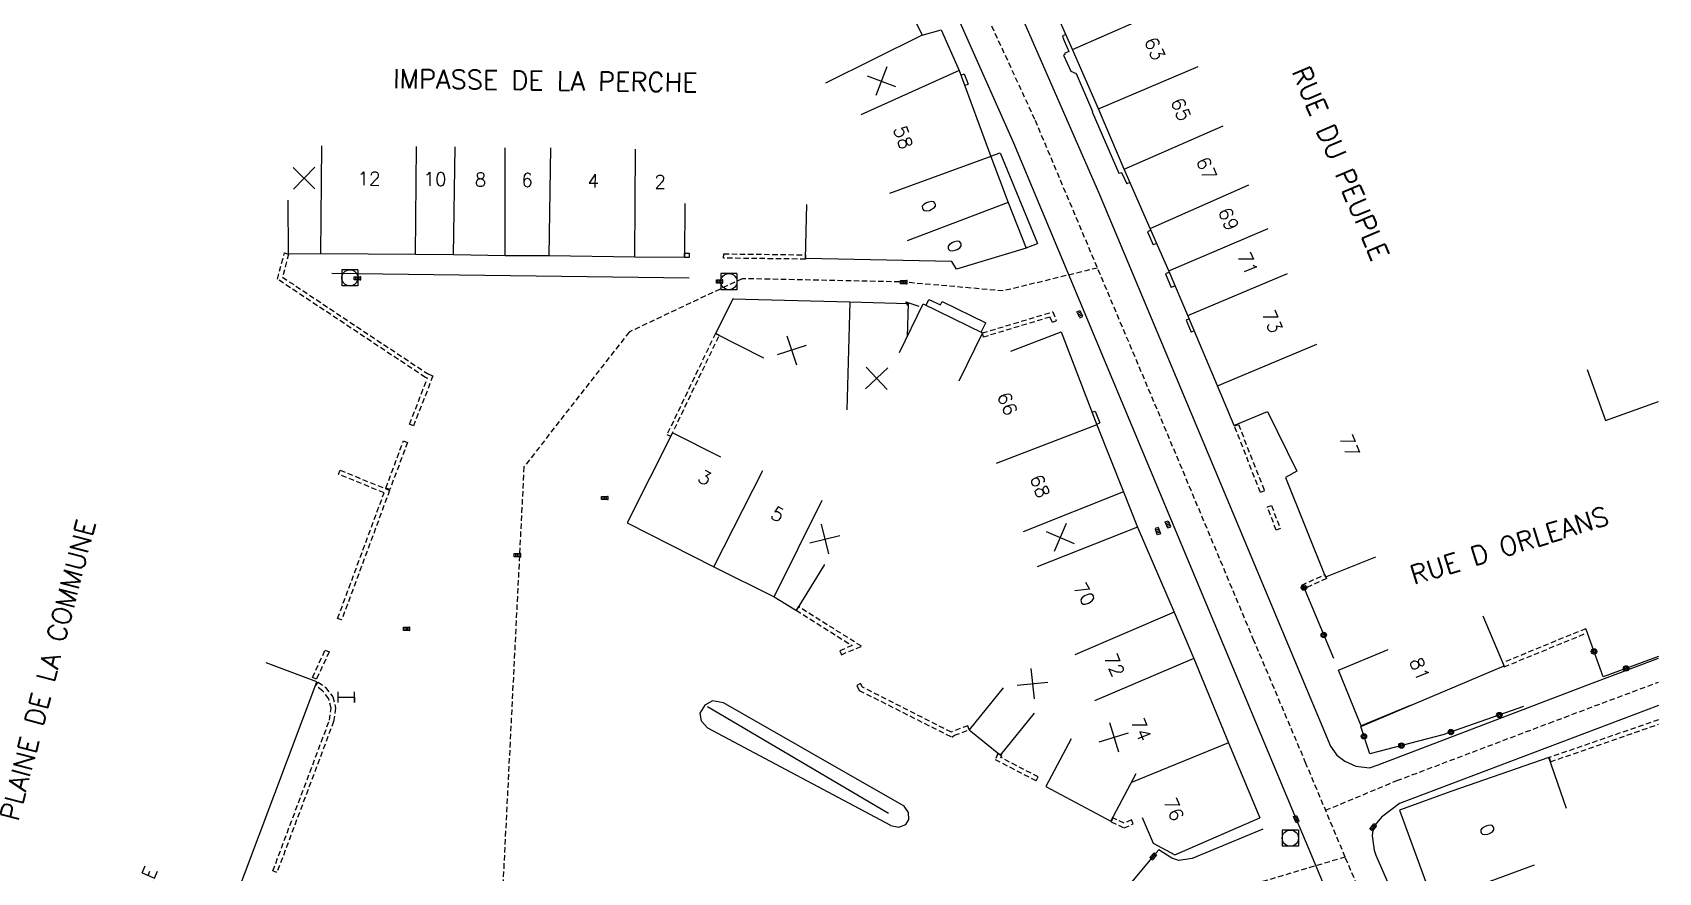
# Model space of a CAD drawing. Header units: millimetres. Extents: x 113000 to 114001, y 121999 to 123000.
# Drawn here: x 113849.5 to 114000, y 122105.6 to 122183.3 of the extents above; entities that cross this region are included whole.
import ezdxf
from ezdxf.enums import TextEntityAlignment as Align

# ---------------------------------------------------------------- set-up
doc = ezdxf.new("R2010")
doc.units = ezdxf.units.MM
doc.linetypes.add('DASHED', pattern=[0.75, 0.5, -0.25])
doc.layers.get('0').update_dxf_attribs({"linetype": 'CONTINUOUS'})
for name, color, linetype in [('W0001', 6, 'DASHED'), ('W0008', 7, 'CONTINUOUS'), ('W0100', 7, 'CONTINUOUS'), ('W0105', 7, 'CONTINUOUS'), ('W0112', 1, 'DASHED'), ('W0302', 3, 'CONTINUOUS'), ('W0322', 7, 'CONTINUOUS'), ('W0400', 7, 'CONTINUOUS'), ('W0420', 7, 'CONTINUOUS'), ('W0984', 7, 'CONTINUOUS'), ('W0989', 7, 'CONTINUOUS'), ('W0991', 7, 'CONTINUOUS'), ('W1102', 7, 'CONTINUOUS'), ('W1474', 7, 'CONTINUOUS')]:
    doc.layers.add(name, color=color, linetype=linetype)
doc.styles.get("Standard").update_dxf_attribs({"font": 'romans.shx', "width": 0.85})

# ---------------------------------------------------------------- blocks, each defined once
blk = doc.blocks.new('t322o')
at = {"color": 0, "linetype": 'Continuous'}
for radius in [0.25, 0.15]:
    blk.add_circle((0, 0), radius, dxfattribs=at)
blk = doc.blocks.new('t991o')
at = {"color": 0, "linetype": 'Continuous'}
for p, q in [((-1, 1), (1, -1)), ((-1, -1), (1, 1))]:
    blk.add_line(p, q, dxfattribs=at)
blk = doc.blocks.new('T420')
for p, q in [((0.75, 0.75), (-0.75, 0.75)), ((-0.75, 0.75), (-0.75, -0.75)), ((0.75, 0.75), (0.75, -0.75)), ((0.75, -0.75), (-0.75, -0.75))]:
    blk.add_line(p, q)
blk.add_ellipse((0, 0), major_axis=(-0.53, 0.53), ratio=1, start_param=3.926991, end_param=10.210176)
blk = doc.blocks.new('T400')
for p, q in [((-0.15, 0.3), (0.15, 0.3)), ((-0.15, -0.25), (-0.15, 0.3)), ((-0.15, 0.15), (0.15, 0.15)), ((-0.15, 0), (0.15, 0)), ((0.15, 0.3), (0.15, -0.25)), ((-0.15, -0.15), (0.15, -0.15)), ((-0.15, -0.25), (-0.15, -0.3)), ((-0.15, -0.3), (0.15, -0.3)), ((0.15, -0.3), (0.15, -0.25))]:
    blk.add_line(p, q)
blk = doc.blocks.new('T1474')
at = {"color": 0, "linetype": 'Continuous', "flags": 128}
for points in [[(-0.75, -0.5), (-0.75, 0.5)], [(-0.75, 0), (0.75, 0)], [(0.75, 0), (0.75, -0.5), (0.75, 0.5)]]:
    blk.add_lwpolyline(points, dxfattribs=at)

msp = doc.modelspace()

# ---------------------------------------------------------------- linework, layer by layer
at = {"layer": 'W0001'}
for points in [[(114000, 122036.52), (113998.04, 122041.82), (113993.33, 122054.28), (113985.7, 122072.4), (113979.71, 122086.41), (113971.01, 122106.99), (113967.37, 122115.67), (113962.56, 122127.03), (113953.88, 122147.77), (113942.28, 122175.29), (113932.93, 122195.54), (113925.58, 122210.36), (113911.71, 122235.54), (113900.22, 122254.61), (113890.61, 122268.58), (113885.42, 122274.87), (113880.54, 122280.28), (113865.2, 122294.71), (113852.23, 122306.45), (113838.23, 122318.29), (113828.68, 122325.59)], [(113948.08, 122161.53), (113939.36, 122159.41), (113929.77, 122160.25), (113915.19, 122160.54), (113904.72, 122155.6), (113894.99, 122143.12), (113892.45, 122092.62), (113906.24, 122086.66), (113923.68, 122065.98)], [(113969.19, 122111.33), (113975.78, 122114.07), (113989.88, 122119.4), (114000, 122123.2)], [(113971.01, 122106.99), (113960.05, 122103.75), (113951.03, 122097.86), (113945.9, 122092.14), (113935.94, 122080.21), (113911.43, 122051.76), (113908.31, 122042.82)]]:
    msp.add_lwpolyline(points, dxfattribs=at)
at = {"layer": 'W0008'}
msp.add_line((113910.29, 122160.59), (113877.2, 122161.02), dxfattribs=at)
for points in [[(113836.35, 122325.24), (113837.92, 122323.39), (113839.15, 122322.24), (113877.16, 122287.5), (113882.68, 122282.08), (113890.53, 122273.27), (113894.03, 122268.75), (113899.89, 122260.41), (113907.52, 122248.35), (113923.28, 122220.9), (113929.92, 122208.08), (113940.72, 122185.61), (113948.16, 122168.55), (113956.72, 122148.14), (113969.64, 122117.26), (113970.23, 122116.42), (113970.96, 122115.88), (113971.99, 122115.42), (113973.24, 122115.26), (113974.04, 122115.54)], [(113935.33, 122184.29), (113940.29, 122173.12), (113966.48, 122110.52), (113967.65, 122107.72), (113985.04, 122066.12), (113990.77, 122052.38), (113990.33, 122051.15), (113995.78, 122038.18), (113998.48, 122030.64), (113999.25, 122027.06), (113999.49, 122024.4), (113999.13, 122022.09), (113998.75, 122021.14), (113998.23, 122020.24), (113996.43, 122018.88), (113993.51, 122018.24), (113990.74, 122018.32), (113985.87, 122019.25), (113976.74, 122022.41), (113967.73, 122025.69), (113967.05, 122025.91), (113917.63, 122043.92), (113917.18, 122044.09), (113893.62, 122052.7)], [(113974.04, 122115.54), (113993.63, 122123.01), (114000, 122125.41)], [(113928.91, 122109.93), (113929.7, 122109.77), (113930.35, 122110.01), (113930.63, 122110.48), (113930.57, 122111.12), (113930.18, 122111.71), (113913.45, 122121.29), (113912.45, 122121.45), (113911.72, 122121.07), (113911.26, 122120.33), (113911.4, 122119.6), (113911.98, 122118.95), (113928.93, 122109.95)], [(114000, 122121.03), (113976.04, 122111.95)], [(113976.04, 122111.95), (113974.37, 122110.68), (113973.78, 122109.99), (113973.6, 122109.74), (113973.51, 122108.96), (113973.68, 122107.63), (113973.83, 122107.16), (113992.06, 122065.36), (113992.62, 122064.12), (114000, 122046.22)], [(113963.39, 122109.58), (113956.85, 122106.86), (113955.62, 122106.68), (113954.97, 122106.9), (113953.77, 122107.66), (113953.24, 122107.07), (113932.18, 122081.8), (113931.98, 122081.53)]]:
    msp.add_lwpolyline(points, dxfattribs=at)
at = {"layer": 'W0100'}
for p, q in [((113993.41, 122152.13), (113995.1, 122147.42)), ((113995.1, 122147.42), (114000, 122149.18)), ((113973.82, 122134.77), (113969.18, 122132.9))]:
    msp.add_line(p, q, dxfattribs=at)
for points in [[(113903.86, 122224.73), (113908.15, 122227.29), (113911.6, 122221.5), (113915.36, 122214.89), (113921.09, 122204.79), (113924.26, 122198.82), (113924.62, 122199.09), (113927.42, 122194.62), (113926.75, 122193.44), (113931.86, 122183.08), (113933.6, 122183.58), (113935.29, 122179.82), (113938.21, 122171.86), (113939.82, 122167.59), (113941.48, 122163.36), (113935.02, 122161.42), (113934.6, 122162.14), (113921.06, 122162.4), (113921.16, 122167.4)], [(113960.72, 122146.95), (113959.18, 122150.61), (113956.43, 122157.13), (113954.67, 122161.27), (113952.94, 122165.18), (113950.55, 122170.69), (113948.18, 122176.27), (113945.77, 122181.76), (113943.81, 122186.15), (113941.86, 122190.58), (113939.79, 122195.38), (113937.49, 122200.17), (113941.99, 122202.34)], [(113909.88, 122167.5), (113909.85, 122162.5), (113905.26, 122162.53), (113897.32, 122162.67), (113893.26, 122162.67), (113888.46, 122162.75), (113884.97, 122162.78), (113876.2, 122162.85), (113873.21, 122162.82), (113873.16, 122167.82)], [(113914.35, 122158.7), (113912.71, 122155.47), (113917.17, 122153.21)], [(113914.31, 122158.69), (113925.15, 122158.4), (113930.55, 122158.23), (113930.45, 122155.17)], [(113929.75, 122153.72), (113931.94, 122158.21), (113937.44, 122155.53), (113935.24, 122151.04)], [(113940.05, 122153.84), (113944.72, 122155.63), (113948.03, 122147.01), (113950.49, 122140.8), (113951.79, 122137.54), (113955.16, 122129.67), (113956.99, 122125.37), (113960.19, 122117.57), (113963.1, 122110.63)], [(113960.7, 122146.96), (113963.82, 122148.25), (113966.52, 122142.73), (113965.47, 122142.12), (113969.18, 122132.9)], [(113913.21, 122144.02), (113908.74, 122146.27), (113904.54, 122137.93), (113912.58, 122133.85), (113918.15, 122131.09), (113920.23, 122129.82), (113922.83, 122134.09)], [(113972.46, 122119.09), (113985.73, 122124.69), (113983.78, 122129.29)], [(113977.11, 122121.06), (113972.49, 122119.15), (113970.37, 122124.29), (113974.99, 122126.2)], [(113851.05, 122071.57), (113855.73, 122069.81), (113875.82, 122123.21), (113871.14, 122124.97)], [(113939.36, 122122.67), (113936.21, 122118.78), (113939.1, 122116.44), (113942.25, 122120.33)], [(113945.65, 122117.93), (113943.29, 122113.52), (113949.32, 122110.31), (113951.67, 122114.72)], [(113991.5, 122111.49), (113989.85, 122116.21), (113980.88, 122113.09)], [(113980.88, 122113.09), (113976.02, 122111.34), (113979.16, 122102.83), (113982.52, 122095.63), (113987.05, 122097.74)], [(113952.22, 122110.66), (113953.24, 122108.29), (113955.23, 122107.2), (113963.1, 122110.63)]]:
    msp.add_lwpolyline(points, dxfattribs=at)
at = {"layer": 'W0105'}
for p, q in [((113945.15, 122183.15), (113944.85, 122183.02)), ((113935.45, 122179.39), (113935.74, 122179.5)), ((113935.74, 122179.5), (113936.11, 122178.56)), ((113935.8, 122178.45), (113936.11, 122178.56)), ((113938.2, 122171.88), (113939.07, 122172.2)), ((113939.07, 122172.2), (113942.53, 122163.81)), ((113951.08, 122169.45), (113950.78, 122169.32)), ((113953.01, 122165.02), (113952.7, 122164.89)), ((113952.7, 122164.89), (113953.24, 122163.67)), ((113941.47, 122163.4), (113942.53, 122163.81)), ((113953.55, 122163.8), (113953.24, 122163.67)), ((113954.73, 122161.13), (113954.37, 122160.98)), ((113954.37, 122160.98), (113954.9, 122159.74)), ((113932.21, 122158.08), (113932.47, 122158.61)), ((113955.26, 122159.89), (113954.9, 122159.74)), ((113937.32, 122155.59), (113937.73, 122156.44)), ((113956.57, 122156.81), (113956.28, 122156.69)), ((113956.28, 122156.69), (113956.75, 122155.58)), ((113957.04, 122155.7), (113956.75, 122155.58)), ((113947.57, 122148.18), (113947.86, 122148.29)), ((113947.86, 122148.29), (113948.3, 122147.2)), ((113948.01, 122147.08), (113948.3, 122147.2))]:
    msp.add_line(p, q, dxfattribs=at)
for points in [[(113944.85, 122183.02), (113944.94, 122182.73), (113944.94, 122182.71), (113945.42, 122181.57), (113945.03, 122181.4), (113945.06, 122181.29), (113944.93, 122181.22), (113945.6, 122179.75), (113946.11, 122179.54), (113947.63, 122176.02), (113947.59, 122175.98), (113950.05, 122170.32), (113950.29, 122170.37), (113950.78, 122169.32)], [(113932.47, 122158.61), (113933.55, 122158.11), (113933.69, 122158.44), (113937.73, 122156.44)]]:
    msp.add_lwpolyline(points, dxfattribs=at)
at = {"layer": 'W0112'}
for p, q in [((113909.86, 122162.5), (113909.86, 122162.9)), ((113910.3, 122162.5), (113909.86, 122162.5)), ((113913.47, 122162.44), (113913.48, 122162.84)), ((113921.05, 122162.35), (113913.47, 122162.44)), ((113937.43, 122155.52), (113943.93, 122157.47)), ((113943.93, 122157.47), (113944.26, 122156.64)), ((113912.71, 122155.47), (113908.23, 122146.12)), ((113886.57, 122151.54), (113884.77, 122146.93)), ((113960.75, 122146.91), (113961.12, 122147.05)), ((113963.16, 122140.75), (113960.75, 122146.91)), ((113884.22, 122145.39), (113882.58, 122141.02)), ((113908.23, 122146.12), (113908.59, 122145.95)), ((113877.98, 122142.81), (113882.56, 122140.95)), ((113882.56, 122140.95), (113878.12, 122128.95)), ((113882.58, 122141.02), (113882.21, 122141.16)), ((113963.81, 122139.41), (113964.18, 122139.55)), ((113964.62, 122137.26), (113963.81, 122139.41)), ((113966.98, 122132.17), (113969.11, 122133.15)), ((113969.11, 122133.15), (113969.27, 122132.79)), ((113920.19, 122129.84), (113925.36, 122126.58)), ((113985.73, 122124.61), (113993.42, 122127.77)), ((113993.42, 122127.77), (113993.27, 122128.14)), ((113876.96, 122126), (113875.78, 122123.46)), ((113925.36, 122126.58), (113924.22, 122126.1)), ((113875.78, 122123.46), (113875.42, 122123.62)), ((113877.38, 122119.56), (113872.13, 122105.57)), ((114000, 122119.71), (113989.87, 122116.2)), ((113934.85, 122118.28), (113936.2, 122118.77)), ((113938.86, 122116.59), (113938.61, 122116.03)), ((113938.61, 122116.03), (113942.41, 122114.06)), ((113989.87, 122116.2), (113990, 122115.82)), ((113949.34, 122110.26), (113950.54, 122109.69)), ((113950.54, 122109.69), (113951.38, 122110.07))]:
    msp.add_line(p, q, dxfattribs=at)
for points in [[(113872.18, 122160.5), (113872.83, 122162.93), (113873.21, 122162.82)], [(113873.21, 122162.82), (113872.64, 122160.68), (113886.06, 122151.75), (113886.57, 122151.54)], [(113909.86, 122162.9), (113910.3, 122162.9), (113910.3, 122162.5)], [(113913.48, 122162.84), (113921.06, 122162.75), (113921.05, 122162.35)], [(113884.77, 122146.93), (113884.4, 122147.07), (113886.06, 122151.32), (113885.87, 122151.4), (113872.18, 122160.5)], [(113943.69, 122156.99), (113937.54, 122155.14), (113937.43, 122155.52)], [(113944.26, 122156.64), (113943.9, 122156.49), (113943.69, 122156.99)], [(113908.59, 122145.95), (113913.07, 122155.3), (113912.71, 122155.47)], [(113961.12, 122147.05), (113963.53, 122140.9), (113963.16, 122140.75)], [(113882.21, 122141.16), (113883.84, 122145.53), (113884.22, 122145.39)], [(113882.05, 122140.72), (113877.83, 122142.44), (113877.98, 122142.81)], [(113878.12, 122128.95), (113877.75, 122129.09), (113882.05, 122140.72)], [(113964.18, 122139.55), (113964.99, 122137.4), (113964.62, 122137.26)], [(113969.27, 122132.79), (113967.15, 122131.8), (113966.98, 122132.17)], [(113926.23, 122126.51), (113920.41, 122130.18), (113920.19, 122129.84)], [(113993.27, 122128.14), (113985.58, 122124.98), (113985.73, 122124.61)], [(113875.42, 122123.62), (113876.6, 122126.16), (113876.96, 122126)], [(113924.22, 122126.1), (113924.37, 122125.73), (113926.23, 122126.51)], [(113876.36, 122122.4), (113875.72, 122122.88), (113875.96, 122123.2)], [(113875.96, 122123.2), (113876.64, 122122.69), (113877.29, 122121.84), (113877.56, 122120.79), (113877.38, 122119.56)], [(113926.32, 122122.73), (113926.15, 122123.05), (113925.79, 122122.87)], [(113925.79, 122122.87), (113926.02, 122122.43), (113934.59, 122118.1), (113934.85, 122118.28)], [(113936.2, 122118.77), (113936.07, 122119.15), (113934.65, 122118.64), (113934.55, 122118.56), (113926.32, 122122.73)], [(113872.13, 122105.57), (113871.75, 122105.71), (113876.99, 122119.66), (113877.15, 122120.77), (113876.92, 122121.66), (113876.36, 122122.4)], [(113990, 122115.82), (114000, 122119.29)], [(113939.13, 122116.21), (113939.23, 122116.43), (113938.86, 122116.59)], [(113942.41, 122114.06), (113942.6, 122114.41), (113939.13, 122116.21)], [(113950.54, 122110.13), (113949.51, 122110.62), (113949.34, 122110.26)], [(113951.38, 122110.07), (113951.21, 122110.44), (113950.54, 122110.13)]]:
    msp.add_lwpolyline(points, dxfattribs=at)
at = {"layer": 'W0302'}
msp.add_line((113928.72, 122111.03), (113911.98, 122120.91), dxfattribs=at)
at = {"layer": 'W0322'}
msp.add_line((113969.94, 122125.37), (113967.13, 122132.08), dxfattribs=at)
for points in [[(114000, 122125.57), (113994.88, 122123.69), (113993.42, 122127.71)], [(113987.52, 122120.92), (113980.03, 122118.31), (113973.27, 122116.55), (113972.45, 122119.08)]]:
    msp.add_lwpolyline(points, dxfattribs=at)
at = {"layer": 'W1102'}
for p, q in [((113945.77, 122181.76), (113954.92, 122185.78)), ((113931.86, 122183.08), (113922.89, 122178.65)), ((113935.29, 122179.82), (113926.18, 122175.7)), ((113948.18, 122176.27), (113957.39, 122180.18)), ((113950.55, 122170.69), (113959.72, 122174.68)), ((113876.2, 122162.85), (113876.29, 122172.85)), ((113884.97, 122162.78), (113885.04, 122172.77)), ((113888.46, 122162.75), (113888.63, 122172.75)), ((113893.26, 122162.67), (113893.26, 122172.67)), ((113897.32, 122162.67), (113897.49, 122172.66)), ((113905.26, 122162.53), (113905.33, 122172.53)), ((113938.21, 122171.86), (113928.82, 122168.42)), ((113952.94, 122165.18), (113962.09, 122169.23)), ((113939.82, 122167.59), (113930.47, 122164.06)), ((113954.67, 122161.27), (113963.87, 122165.19)), ((113956.43, 122157.13), (113965.65, 122161.01)), ((113925.15, 122158.4), (113924.88, 122148.4)), ((113959.18, 122150.61), (113968.39, 122154.49)), ((113948.03, 122147.01), (113938.7, 122143.42)), ((113912.58, 122133.85), (113917.1, 122142.77)), ((113950.49, 122140.8), (113941.2, 122137.12)), ((113918.15, 122131.09), (113922.59, 122140.05)), ((113951.79, 122137.54), (113942.49, 122133.86)), ((113955.16, 122129.67), (113945.98, 122125.72)), ((113956.99, 122125.37), (113947.79, 122121.45)), ((113960.19, 122117.57), (113951.23, 122113.89)), ((113979.16, 122102.83), (113988.54, 122106.29))]:
    msp.add_line(p, q, dxfattribs=at)

# ---------------------------------------------------------------- block references
at = {"layer": 'W0322'}
for p, rotation in [((113967.19, 122131.94), 112.6821946325181), ((113969.02, 122127.56), 112.6821946325181), ((113994.03, 122126.03), 109.9292428100135), ((113997, 122124.46), 200.1641419365875), ((113985.27, 122120.14), 199.2555711981194), ((113972.74, 122118.18), 108.0604223071294), ((113980.79, 122118.57), 199.2555711981194), ((113976.21, 122117.32), 194.5414378259563)]:
    msp.add_blockref('t322o', p, dxfattribs=dict(at, rotation=rotation))
at = {"layer": 'W0400'}
for p, rotation in [((113879.59, 122160.57), 90), ((113913.1, 122160.27), 90), ((113930.16, 122160.22), 90), ((113946.44, 122157.26), 24.87418252048429), ((113902.48, 122140.24), 90), ((113954.6, 122137.8), 23.16593963645557), ((113953.66, 122137.16), 197.8895660256545), ((113894.39, 122134.94), 90), ((113884.14, 122128.12), 90), ((113966.48, 122110.52), 22.70097352803677), ((113973.6, 122109.74), 142.7933924048554), ((113953.24, 122107.07), 318.4281012633238)]:
    msp.add_blockref('T400', p, dxfattribs=dict(at, rotation=rotation))
at = {"layer": 'W0420'}
for p in [(113878.88, 122160.62), (113913.96, 122160.27), (113965.93, 122108.75)]:
    msp.add_blockref('T420', p, dxfattribs=at)
at = {"layer": 'W0991'}
for p, rotation in [((113928.07, 122178.82), 294.3292886084128), ((113874.64, 122169.84), 180.5747075261457), ((113919.77, 122153.92), 243.1312817081171), ((113927.63, 122151.32), 358.2628326969859), ((113922.84, 122136.43), 328.5736848571845), ((113944.63, 122136.59), 291.6126448314223), ((113942.06, 122123.05), 321.0443481958116), ((113949.6, 122118.09), 331.9108299134261)]:
    msp.add_blockref('t991o', p, dxfattribs=dict(at, rotation=rotation))
at = {"layer": 'W1474'}
msp.add_blockref('T1474', (113878.55, 122121.8), dxfattribs=at)

# ---------------------------------------------------------------- texts
at = {"layer": 'W0984'}
msp.add_text('ECOLE', height=1.25, rotation=66.5707, dxfattribs=at).set_placement((113859.51, 122103.62), align=Align.MIDDLE)
at = {"layer": 'W0989'}
for s, rotation, p in [('IMPASSE DE LA PERCHE', 359.2624, (113896.97, 122178.88)), ('RUE DU PEUPLE', 292.8697, (113970.57, 122171.22)), ('RUE D ORLEANS', 17.1566, (113986.18, 122135.85)), ('PLAINE DE LA COMMUNE', 75.4347, (113850.92, 122124.32))]:
    msp.add_text(s, height=1.75, rotation=rotation, dxfattribs=at).set_placement(p, align=Align.MIDDLE)
at = {"layer": 'W0991'}
for s, rotation, p in [('63', 293.718, (113953.38, 122181.83)), ('65', 292.9906, (113955.81, 122176.21)), ('58', 289.077, (113930.1, 122173.62)), ('67', 293.4827, (113958.17, 122170.73)), ('12', 359.5044, (113880.65, 122169.81)), ('10', 359.5925, (113886.76, 122169.76)), ('8', 359.0061, (113890.98, 122169.71)), ('6', 359.9791, (113895.29, 122169.67)), ('4', 359.0101, (113901.41, 122169.6)), ('2', 359.6021, (113907.6, 122169.51)), ('0', 290.6858, (113932.47, 122167.25)), ('69', 293.8516, (113960.21, 122166.06)), ('0', 291.9237, (113934.86, 122163.56)), ('71', 293.0776, (113961.99, 122161.95)), ('1', 71.9502, (113930.93, 122158.15)), ('73', 292.8132, (113964.26, 122156.59)), ('66', 292.1146, (113939.74, 122148.97)), ('77', 291.9497, (113971.42, 122145.08)), ('3', 333.1022, (113911.73, 122142.13)), ('68', 291.5953, (113942.75, 122141.33)), ('5', 333.6184, (113918.47, 122138.74)), ('70', 298.9339, (113946.87, 122131.35)), ('72', 293.0515, (113949.64, 122124.78)), ('81', 292.4543, (113977.9, 122124.39)), ('74', 292.2948, (113952.12, 122118.81)), ('76', 292.2953, (113955.14, 122111.43)), ('0', 290.2597, (113984.16, 122109.51))]:
    msp.add_text(s, height=1.25, rotation=rotation, dxfattribs=at).set_placement(p, align=Align.MIDDLE)

doc.saveas('drawing.dxf')
